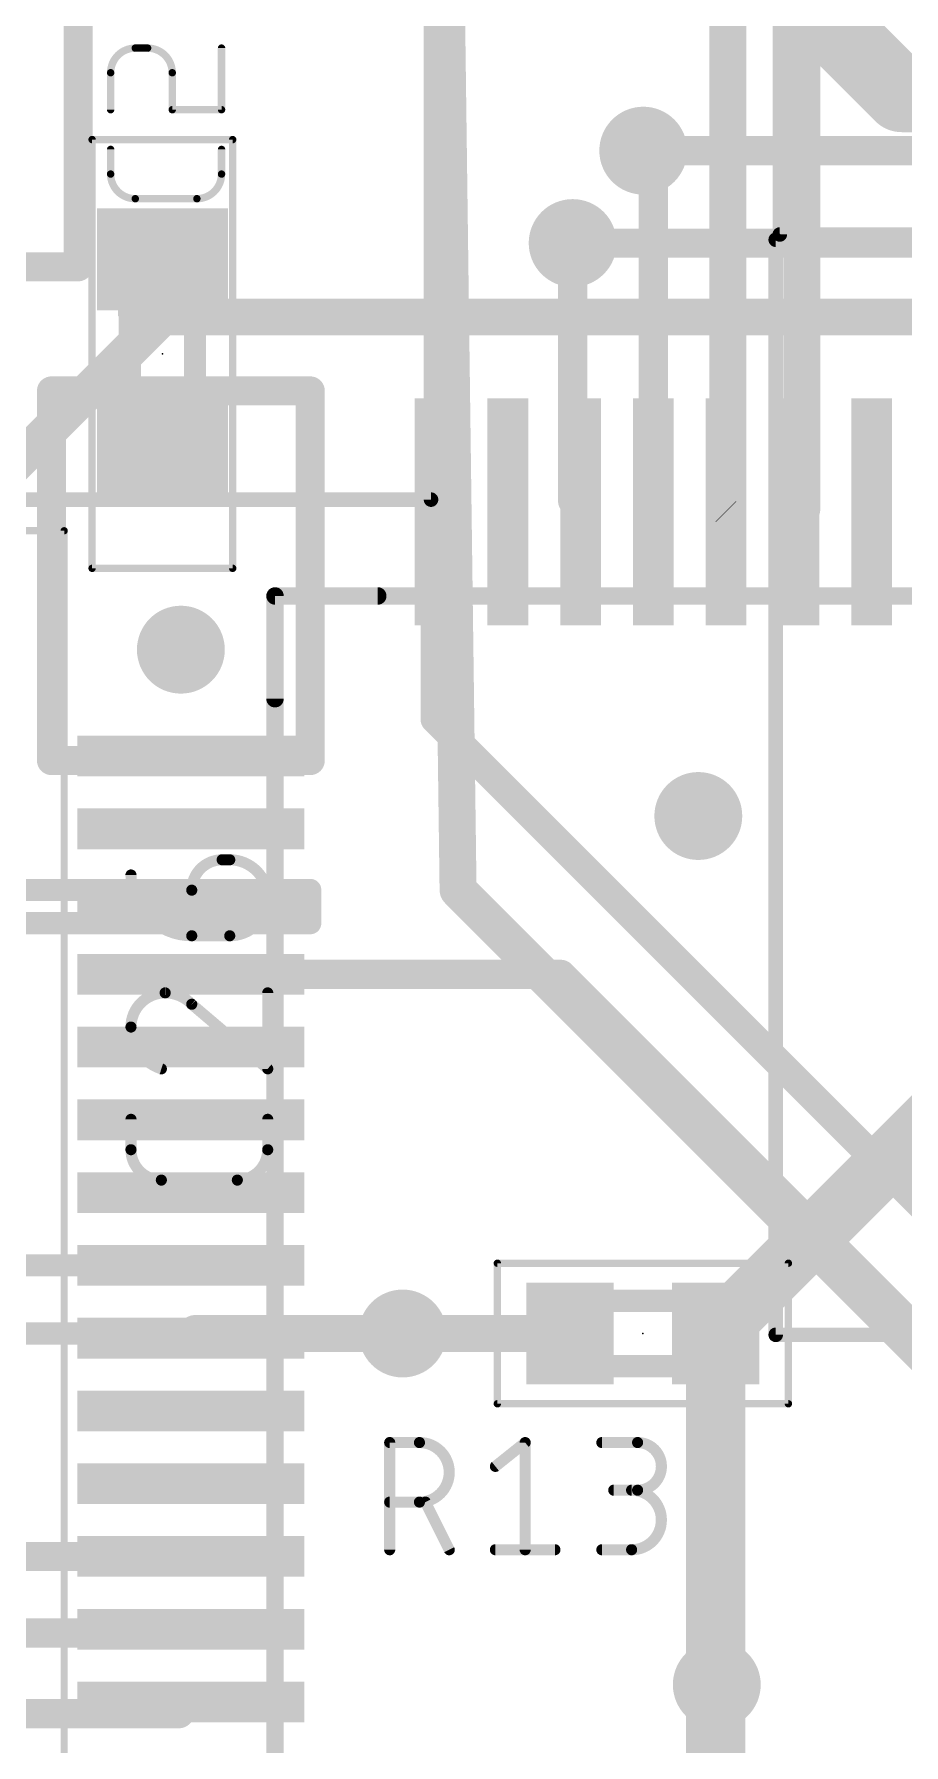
# Model space of a CAD drawing. Extents: x -2.4 to 71.8, y -0.8 to 95.3.
# Drawn here: x 28.96 to 34.94, y 24.99 to 36.74 of the extents above; entities that cross this region are included whole.
import ezdxf

# ---------------------------------------------------------------- set-up
doc = ezdxf.new("R2010")
doc.units = 0
for name, color, linetype in [('1', 12, 'CONTINUOUS'), ('15', 30, 'CONTINUOUS'), ('16', 132, 'CONTINUOUS'), ('18', 110, 'CONTINUOUS'), ('2', 41, 'CONTINUOUS'), ('22', 253, 'CONTINUOUS'), ('23', 53, 'CONTINUOUS'), ('24', 53, 'CONTINUOUS'), ('25', 253, 'CONTINUOUS'), ('26', 253, 'CONTINUOUS'), ('39', 12, 'CONTINUOUS'), ('40', 132, 'CONTINUOUS'), ('51', 253, 'CONTINUOUS'), ('52', 253, 'CONTINUOUS')]:
    doc.layers.add(name, color=color, linetype=linetype)

# ---------------------------------------------------------------- blocks, each defined once
blk = doc.blocks.new('RECT')
blk.add_solid([(-0.5, -0.5), (0.5, -0.5), (-0.5, 0.5), (0.5, 0.5)])
blk = doc.blocks.new('ROUNDV')
at = {"const_width": 0.5}
blk.add_lwpolyline([(0, -0.25, 1), (0, 0.25, 1), (0, -0.25)], format="xyb", dxfattribs=at)

msp = doc.modelspace()

# ---------------------------------------------------------------- linework, layer by layer
at = {"layer": '1'}
for points, const_width in [([(30.604, 40.643), (34.925, 36.322)], 0.508), ([(34.925, 36.322), (41.16, 36.322)], 0.508), ([(33.647, 27.813), (35.913, 30.079)], 0.4064), ([(33.647, 27.813), (33.647, 24.003)], 0.4064), ([(32.647, 27.813), (31.496, 27.813)], 0.254), ([(33.655, 25.4), (33.647, 25.392)], 0.254), ([(33.647, 25.392), (33.647, 24.003)], 0.254)]:
    msp.add_lwpolyline(points, dxfattribs=dict(at, const_width=const_width))
for points, const_width in [([(34.925, 36.449, 1), (34.925, 36.195)], 0.254), ([(34.8352, 36.2322, 1), (35.0148, 36.4118)], 0.254), ([(33.7486, 27.813, 1), (33.5454, 27.813)], 0.2032), ([(33.5752, 27.8848, 1), (33.7188, 27.7412)], 0.2032), ([(31.496, 27.8765, 1), (31.496, 27.7495)], 0.127), ([(32.647, 27.7495, 1), (32.647, 27.8765)], 0.127), ([(33.7105, 25.392, 1), (33.5835, 25.392)], 0.127), ([(33.6999, 25.3551, 1), (33.6101, 25.4449)], 0.127), ([(33.6021, 25.4369, 1), (33.6919, 25.3471)], 0.127)]:
    msp.add_lwpolyline(points, format="xyb", dxfattribs=dict(at, const_width=const_width))
at = {"layer": '15'}
for points, const_width in [([(44.45, 35.941), (33.1497, 35.941)], 0.2), ([(44.831, 35.306), (32.6645, 35.306)], 0.2), ([(26.797, 31.75), (29.845, 34.798)], 0.254), ([(29.845, 34.798), (45.847, 34.798)], 0.254), ([(28.575, 27.813), (31.496, 27.813)], 0.1524)]:
    msp.add_lwpolyline(points, dxfattribs=dict(at, const_width=const_width))
for points, const_width in [([(33.1497, 35.991, 1), (33.1497, 35.891)], 0.1), ([(32.6645, 35.356, 1), (32.6645, 35.256)], 0.1), ([(29.845, 34.8615, 1), (29.845, 34.7345)], 0.127), ([(29.8899, 34.7531, 1), (29.8001, 34.8429)], 0.127), ([(31.496, 27.7749, 1), (31.496, 27.8511)], 0.0762)]:
    msp.add_lwpolyline(points, format="xyb", dxfattribs=dict(at, const_width=const_width))
at = {"layer": '16'}
for points, const_width in [([(33.7312, 43.7388), (33.7312, 33.4772)], 0.254), ([(34.2392, 43.2562), (34.2392, 33.4795)], 0.254), ([(33.1497, 35.941), (33.219, 35.8717)], 0.2), ([(33.219, 35.8717), (33.219, 33.4593)], 0.2), ([(32.6645, 35.306), (32.6645, 33.5318)], 0.2), ([(30.861, 34.29), (29.083, 34.29)], 0.2), ([(29.083, 34.29), (29.083, 31.75)], 0.2), ([(30.861, 31.75), (30.861, 34.29)], 0.2), ([(32.719, 33.4773), (32.6645, 33.5318)], 0.2), ([(31.719, 32.035), (31.719, 33.4593)], 0.2), ([(32.719, 33.4593), (32.719, 33.4773)], 0.2), ([(33.7161, 33.4622), (33.7312, 33.4772)], 0.254), ([(33.7161, 33.4622), (33.719, 33.4593)], 0.2), ([(34.2392, 33.4795), (34.219, 33.4593)], 0.254), ([(37.084, 26.67), (31.719, 32.035)], 0.2), ([(29.083, 31.75), (30.861, 31.75)], 0.2), ([(30.861, 30.861), (28.575, 30.861)], 0.1524), ([(30.861, 30.6324), (30.861, 30.861)], 0.1524), ([(28.575, 30.6324), (30.861, 30.6324)], 0.1524), ([(30.0407, 30.281), (32.584, 30.281)], 0.2), ([(32.584, 30.281), (36.195, 26.67)], 0.2), ([(28.869, 28.281), (30.0407, 28.281)], 0.1524), ([(30.0727, 27.813), (30.0407, 27.781)], 0.254), ([(31.496, 27.813), (30.0727, 27.813)], 0.254), ([(28.8332, 26.281), (30.0407, 26.281)], 0.2), ([(30.0147, 25.755), (30.0407, 25.781)], 0.2), ([(28.575, 25.755), (30.0147, 25.755)], 0.2), ([(29.9602, 25.2005), (23.368, 25.2005)], 0.2), ([(30.0407, 25.281), (29.9602, 25.2005)], 0.2)]:
    msp.add_lwpolyline(points, dxfattribs=dict(at, const_width=const_width))
for points, const_width in [([(33.1851, 35.9764, 1), (33.1143, 35.9056)], 0.1), ([(33.269, 35.8717, 1), (33.169, 35.8717)], 0.1), ([(33.1836, 35.8363, 1), (33.2544, 35.9071)], 0.1), ([(32.7145, 35.306, 1), (32.6145, 35.306)], 0.1), ([(29.083, 34.34, 1), (29.083, 34.24)], 0.1), ([(29.133, 34.29, 1), (29.033, 34.29)], 0.1), ([(30.911, 34.29, 1), (30.811, 34.29)], 0.1), ([(30.861, 34.24, 1), (30.861, 34.34)], 0.1), ([(32.6999, 33.5672, 1), (32.6291, 33.4964)], 0.1), ([(31.769, 33.4593, 1), (31.669, 33.4593)], 0.1), ([(32.6145, 33.5318, 1), (32.7145, 33.5318)], 0.1), ([(32.769, 33.4773, 1), (32.669, 33.4773)], 0.1), ([(32.669, 33.4593, 1), (32.769, 33.4593)], 0.1), ([(32.6836, 33.4419, 1), (32.7544, 33.5127)], 0.1), ([(33.169, 33.4593, 1), (33.269, 33.4593)], 0.1), ([(33.6712, 33.5071, 1), (33.7611, 33.4172)], 0.127), ([(33.6677, 33.4772, 1), (33.7947, 33.4772)], 0.127), ([(33.7515, 33.4975, 1), (33.6808, 33.4268)], 0.1), ([(33.7761, 33.4323, 1), (33.6863, 33.5221)], 0.127), ([(33.6836, 33.4239, 1), (33.7544, 33.4947)], 0.1), ([(34.1741, 33.5042, 1), (34.2639, 33.4144)], 0.127), ([(34.1757, 33.4795, 1), (34.3027, 33.4795)], 0.127), ([(34.2841, 33.4346, 1), (34.1943, 33.5244)], 0.127), ([(31.7544, 32.0704, 1), (31.6836, 31.9996)], 0.1), ([(31.669, 32.035, 1), (31.769, 32.035)], 0.1), ([(29.083, 31.8, 1), (29.083, 31.7)], 0.1), ([(29.033, 31.75, 1), (29.133, 31.75)], 0.1), ([(30.811, 31.75, 1), (30.911, 31.75)], 0.1), ([(30.861, 31.7, 1), (30.861, 31.8)], 0.1), ([(30.8991, 30.861, 1), (30.8229, 30.861)], 0.0762), ([(30.861, 30.8229, 1), (30.861, 30.8991)], 0.0762), ([(30.861, 30.5943, 1), (30.861, 30.6705)], 0.0762), ([(30.8229, 30.6324, 1), (30.8991, 30.6324)], 0.0762), ([(30.0407, 30.331, 1), (30.0407, 30.231)], 0.1), ([(32.6194, 30.3164, 1), (32.5486, 30.2456)], 0.1), ([(32.584, 30.231, 1), (32.584, 30.331)], 0.1), ([(30.0407, 28.2429, 1), (30.0407, 28.3191)], 0.0762), ([(29.9958, 27.8259, 1), (30.0856, 27.7361)], 0.127), ([(30.0727, 27.8765, 1), (30.0727, 27.7495)], 0.127), ([(30.1176, 27.7681, 1), (30.0278, 27.8579)], 0.127), ([(31.496, 27.7495, 1), (31.496, 27.8765)], 0.127), ([(30.0407, 26.231, 1), (30.0407, 26.331)], 0.1), ([(30.0761, 25.7456, 1), (30.0053, 25.8164)], 0.1), ([(29.9793, 25.7904, 1), (30.0501, 25.7196)], 0.1), ([(30.0147, 25.705, 1), (30.0147, 25.805)], 0.1), ([(29.9248, 25.2359, 1), (29.9956, 25.1651)], 0.1), ([(29.9602, 25.1505, 1), (29.9602, 25.2505)], 0.1), ([(30.0761, 25.2456, 1), (30.0053, 25.3164)], 0.1)]:
    msp.add_lwpolyline(points, format="xyb", dxfattribs=dict(at, const_width=const_width))
at = {"layer": '2', "const_width": 0.254}
for points in [[(31.877, 30.861), (31.7938, 37.211)], [(35.6812, 27.0568), (31.877, 30.861)]]:
    msp.add_lwpolyline(points, dxfattribs=at)
at = {"layer": '2', "const_width": 0.127}
for points in [[(31.9219, 30.9059, 1), (31.8321, 30.8161)], [(31.8135, 30.8602, 1), (31.9405, 30.8618)]]:
    msp.add_lwpolyline(points, format="xyb", dxfattribs=at)
at = {"layer": '22', "const_width": 0.12}
for points in [[(30.619, 32.175), (30.619, 32.881)], [(30.619, 32.881), (31.325, 32.881)]]:
    msp.add_lwpolyline(points, dxfattribs=at)
at = {"layer": '22', "const_width": 0.06}
for points in [[(30.649, 32.881, 1), (30.589, 32.881)], [(30.619, 32.911, 1), (30.619, 32.851)], [(31.325, 32.851, 1), (31.325, 32.911)], [(30.589, 32.175, 1), (30.649, 32.175)]]:
    msp.add_lwpolyline(points, format="xyb", dxfattribs=at)
at = {"layer": '23'}
msp.add_point((33.147, 27.813), dxfattribs=at)
at = {"layer": '24'}
msp.add_point((29.845, 34.544), dxfattribs=at)
at = {"layer": '25'}
for points, const_width in [([(30.2556, 31.0682, 0.4142), (30.0468, 30.8593)], 0.0762), ([(30.2556, 31.0872, 1), (30.2556, 31.0491)], 0.0381), ([(30.2556, 31.0491, 1), (30.2556, 31.0872)], 0.0381), ([(30.3078, 30.5461, 1), (30.3078, 31.0682)], 0.0762), ([(30.3078, 31.0872, 1), (30.3078, 31.0491)], 0.0381), ([(30.3078, 31.0491, 1), (30.3078, 31.0872)], 0.0381), ([(29.6481, 30.9638, 1), (29.61, 30.9638)], 0.0381), ([(29.6291, 30.9638, 0.4142), (30.0468, 30.5461)], 0.0762), ([(30.0658, 30.8593, 1), (30.0277, 30.8593)], 0.0381), ([(30.0277, 30.8593, 1), (30.0658, 30.8593)], 0.0381), ([(30.0277, 30.5461, 1), (30.0658, 30.5461)], 0.0381), ([(30.0468, 30.5651, 1), (30.0468, 30.527)], 0.0381), ([(30.0468, 30.527, 1), (30.0468, 30.5651)], 0.0381), ([(30.3078, 30.5651, 1), (30.3078, 30.527)], 0.0381), ([(30.3078, 30.527, 1), (30.3078, 30.5651)], 0.0381), ([(29.8641, 30.1538, 0.4142), (29.6291, 29.9188)], 0.0762), ([(29.864, 30.1728, 1), (29.8641, 30.1347)], 0.0381), ([(30.0468, 30.0755, 0.2053), (29.8641, 30.1538)], 0.0762), ([(29.8641, 30.1347, 1), (29.8641, 30.1728)], 0.0381), ([(30.0591, 30.09, 1), (30.0345, 30.0609)], 0.0381), ([(30.033, 30.0623, 1), (30.0606, 30.0886)], 0.0381), ([(30.588, 30.1538, 1), (30.5499, 30.1538)], 0.0381), ([(29.6291, 29.9188, 0.3252), (29.8379, 29.6317)], 0.0762), ([(29.6101, 29.9188, 1), (29.6482, 29.9188)], 0.0381), ([(29.6481, 29.9188, 1), (29.6101, 29.9188)], 0.0381), ([(29.8321, 29.6135, 1), (29.8438, 29.6498)], 0.0381), ([(30.5499, 29.6317, 1), (30.588, 29.6317)], 0.0381), ([(30.5566, 29.6172, 1), (30.5812, 29.6462)], 0.0381), ([(29.6482, 29.2848, 1), (29.6101, 29.2848)], 0.0381), ([(30.588, 29.2848, 1), (30.5499, 29.2848)], 0.0381), ([(29.6481, 29.0759, 1), (29.61, 29.0759)], 0.0381), ([(29.6291, 29.0759, 0.4142), (29.8379, 28.8671)], 0.0762), ([(29.6101, 29.0759, 1), (29.6482, 29.0759)], 0.0381), ([(30.3601, 28.8671, 0.4142), (30.5689, 29.0759)], 0.0762), ([(30.588, 29.0759, 1), (30.5499, 29.0759)], 0.0381), ([(30.5499, 29.0759, 1), (30.588, 29.0759)], 0.0381), ([(29.8379, 28.8862, 1), (29.8379, 28.8481)], 0.0381), ([(29.8379, 28.8481, 1), (29.8379, 28.8862)], 0.0381), ([(30.3601, 28.8862, 1), (30.3601, 28.8481)], 0.0381), ([(30.3601, 28.8481, 1), (30.3601, 28.8862)], 0.0381), ([(31.4261, 27.0637, 1), (31.388, 27.0637)], 0.0381), ([(31.4071, 27.0828, 1), (31.4071, 27.0447)], 0.0381), ([(31.6117, 26.6545, 1), (31.6117, 27.0637)], 0.0762), ([(31.6117, 27.0828, 1), (31.6117, 27.0447)], 0.0381), ([(31.6117, 27.0447, 1), (31.6117, 27.0828)], 0.0381), ([(32.3572, 27.0637, 1), (32.3191, 27.0637)], 0.0381), ([(32.35, 27.0488, 1), (32.3262, 27.0786)], 0.0381), ([(32.865, 27.0828, 1), (32.865, 27.0447)], 0.0381), ([(33.1106, 26.7363, 1), (33.1106, 27.0637)], 0.0762), ([(33.1106, 27.0828, 1), (33.1106, 27.0447)], 0.0381), ([(33.1106, 27.0447, 1), (33.1106, 27.0828)], 0.0381), ([(32.1216, 26.9149, 1), (32.1454, 26.8851)], 0.0381), ([(31.4071, 26.6735, 1), (31.4071, 26.6354)], 0.0381), ([(31.6117, 26.6735, 1), (31.6117, 26.6354)], 0.0381), ([(31.6117, 26.6354, 1), (31.6117, 26.6735)], 0.0381), ([(31.6697, 26.663, 1), (31.6356, 26.646)], 0.0381), ([(32.9469, 26.7554, 1), (32.9469, 26.7173)], 0.0381), ([(33.0696, 26.7554, 1), (33.0696, 26.7173)], 0.0381), ([(33.0696, 26.3271, 1), (33.0696, 26.7363)], 0.0762), ([(33.1106, 26.7554, 1), (33.1106, 26.7173)], 0.0381), ([(33.1106, 26.7173, 1), (33.1106, 26.7554)], 0.0381), ([(31.388, 26.3271, 1), (31.4261, 26.3271)], 0.0381), ([(31.7993, 26.3186, 1), (31.8334, 26.3356)], 0.0381), ([(32.1335, 26.3462, 1), (32.1335, 26.3081)], 0.0381), ([(32.3191, 26.3271, 1), (32.3572, 26.3271)], 0.0381), ([(32.5427, 26.3081, 1), (32.5427, 26.3462)], 0.0381), ([(32.865, 26.3462, 1), (32.865, 26.3081)], 0.0381), ([(33.0696, 26.3462, 1), (33.0696, 26.3081)], 0.0381), ([(33.0696, 26.3081, 1), (33.0696, 26.3462)], 0.0381)]:
    msp.add_lwpolyline(points, format="xyb", dxfattribs=dict(at, const_width=const_width))
at = {"layer": '25', "const_width": 0.0762}
for points in [[(30.2556, 31.0682), (30.3078, 31.0682)], [(30.0468, 30.5461), (30.0468, 30.8593)], [(30.3078, 30.5461), (30.0468, 30.5461)], [(30.0468, 30.0755), (30.5689, 29.6317)], [(30.5689, 29.6317), (30.5689, 30.1538)], [(29.6291, 29.0759), (29.6291, 29.2848)], [(30.5689, 29.2848), (30.5689, 29.0759)], [(30.3601, 28.8671), (29.8379, 28.8671)], [(31.4071, 26.3271), (31.4071, 27.0637)], [(31.4071, 27.0637), (31.6117, 27.0637)], [(32.1335, 26.9), (32.3381, 27.0637)], [(32.3381, 27.0637), (32.3381, 26.3271)], [(32.865, 27.0637), (33.1106, 27.0637)], [(31.6117, 26.6545), (31.4071, 26.6545)], [(31.8163, 26.3271), (31.6526, 26.6545)], [(33.1106, 26.7363), (32.9469, 26.7363)], [(32.1335, 26.3271), (32.5427, 26.3271)], [(32.865, 26.3271), (33.0696, 26.3271)]]:
    msp.add_lwpolyline(points, dxfattribs=at)
at = {"layer": '26'}
for points, const_width in [([(29.6587, 36.6456, 0.4142), (29.4894, 36.4763)], 0.0508), ([(29.6587, 36.6583, 1), (29.6587, 36.6329)], 0.0254), ([(29.6587, 36.6329, 1), (29.6587, 36.6583)], 0.0254), ([(29.9127, 36.4763, 0.4142), (29.7434, 36.6456)], 0.0508), ([(29.7434, 36.6583, 1), (29.7434, 36.6329)], 0.0254), ([(29.7434, 36.6329, 1), (29.7434, 36.6583)], 0.0254), ([(30.2641, 36.6456, 1), (30.2387, 36.6456)], 0.0254), ([(29.5021, 36.4763, 1), (29.4767, 36.4763)], 0.0254), ([(29.4767, 36.4763, 1), (29.5021, 36.4763)], 0.0254), ([(29.9254, 36.4763, 1), (29.9, 36.4763)], 0.0254), ([(29.9, 36.4763, 1), (29.9254, 36.4763)], 0.0254), ([(29.4767, 36.2223, 1), (29.5021, 36.2223)], 0.0254), ([(29.9127, 36.235, 1), (29.9127, 36.2096)], 0.0254), ([(29.9, 36.2223, 1), (29.9254, 36.2223)], 0.0254), ([(30.2387, 36.2223, 1), (30.2641, 36.2223)], 0.0254), ([(30.2514, 36.2096, 1), (30.2514, 36.235)], 0.0254), ([(29.5021, 35.9495, 1), (29.4767, 35.9495)], 0.0254), ([(30.2641, 35.9495, 1), (30.2387, 35.9495)], 0.0254), ([(29.4894, 35.7801, 0.4142), (29.6587, 35.6108)], 0.0508), ([(29.5021, 35.7801, 1), (29.4767, 35.7801)], 0.0254), ([(29.4767, 35.7801, 1), (29.5021, 35.7801)], 0.0254), ([(30.0821, 35.6108, 0.4142), (30.2514, 35.7801)], 0.0508), ([(30.2641, 35.7801, 1), (30.2387, 35.7801)], 0.0254), ([(30.2387, 35.7801, 1), (30.2641, 35.7801)], 0.0254), ([(29.6587, 35.6235, 1), (29.6587, 35.5981)], 0.0254), ([(29.6587, 35.5981, 1), (29.6587, 35.6235)], 0.0254), ([(30.0821, 35.6235, 1), (30.0821, 35.5981)], 0.0254), ([(30.0821, 35.5981, 1), (30.0821, 35.6235)], 0.0254)]:
    msp.add_lwpolyline(points, format="xyb", dxfattribs=dict(at, const_width=const_width))
at = {"layer": '26', "const_width": 0.0508}
for points in [[(29.6587, 36.6456), (29.7434, 36.6456)], [(30.2514, 36.2223), (30.2514, 36.6456)], [(29.4894, 36.2223), (29.4894, 36.4763)], [(29.9127, 36.4763), (29.9127, 36.2223)], [(29.9127, 36.2223), (30.2514, 36.2223)], [(29.4894, 35.9495), (29.4894, 35.7801)], [(30.2514, 35.7801), (30.2514, 35.9495)], [(29.6587, 35.6108), (30.0821, 35.6108)]]:
    msp.add_lwpolyline(points, dxfattribs=at)
at = {"layer": '39', "const_width": 0.0508}
for points in [[(32.147, 27.33), (32.147, 28.296)], [(32.147, 28.296), (34.147, 28.296)], [(34.147, 28.296), (34.147, 27.33)], [(34.147, 27.33), (32.147, 27.33)]]:
    msp.add_lwpolyline(points, dxfattribs=at)
at = {"layer": '39', "const_width": 0.0254}
for points in [[(32.1597, 28.296, 1), (32.1343, 28.296)], [(32.147, 28.3087, 1), (32.147, 28.2833)], [(34.1597, 28.296, 1), (34.1343, 28.296)], [(34.147, 28.2833, 1), (34.147, 28.3087)], [(32.147, 27.3427, 1), (32.147, 27.3173)], [(32.1343, 27.33, 1), (32.1597, 27.33)], [(34.1343, 27.33, 1), (34.1597, 27.33)], [(34.147, 27.3173, 1), (34.147, 27.3427)]]:
    msp.add_lwpolyline(points, format="xyb", dxfattribs=at)
at = {"layer": '40', "const_width": 0.0508}
for points in [[(30.328, 36.017), (29.362, 36.017)], [(29.362, 36.017), (29.362, 33.071)], [(30.328, 33.071), (30.328, 36.017)], [(29.362, 33.071), (30.328, 33.071)]]:
    msp.add_lwpolyline(points, dxfattribs=at)
at = {"layer": '40', "const_width": 0.0254}
for points in [[(29.362, 36.0297, 1), (29.362, 36.0043)], [(29.3747, 36.017, 1), (29.3493, 36.017)], [(30.3407, 36.017, 1), (30.3153, 36.017)], [(30.328, 36.0043, 1), (30.328, 36.0297)], [(29.362, 33.0837, 1), (29.362, 33.0583)], [(29.3493, 33.071, 1), (29.3747, 33.071)], [(30.3153, 33.071, 1), (30.3407, 33.071)], [(30.328, 33.0583, 1), (30.328, 33.0837)]]:
    msp.add_lwpolyline(points, format="xyb", dxfattribs=at)
at = {"layer": '51'}
for points, const_width in [([(31.691, 48.993), (31.691, 33.543)], 0.1), ([(29.266, 47.393), (29.266, 35.143)], 0.2), ([(34.088, 35.365), (34.088, 42.89)], 0.1), ([(49.538, 35.365), (34.088, 35.365)], 0.1), ([(34.06, 35.329), (49.51, 35.329)], 0.1), ([(34.06, 27.804), (34.06, 35.329)], 0.1), ([(29.266, 35.143), (25.566, 35.143)], 0.2), ([(31.691, 33.543), (24.166, 33.543)], 0.1), ([(24.17, 33.329), (29.17, 33.329)], 0.05), ([(29.17, 33.329), (29.17, 24.329)], 0.05), ([(32.902, 28.037), (33.392, 28.037)], 0.1524), ([(49.51, 27.804), (34.06, 27.804)], 0.1), ([(33.392, 27.589), (32.902, 27.589)], 0.1524)]:
    msp.add_lwpolyline(points, dxfattribs=dict(at, const_width=const_width))
for points, const_width in [([(34.088, 35.39, 1), (34.088, 35.34)], 0.05), ([(34.063, 35.365, 1), (34.113, 35.365)], 0.05), ([(34.06, 35.354, 1), (34.06, 35.304)], 0.05), ([(34.085, 35.329, 1), (34.035, 35.329)], 0.05), ([(29.216, 35.143, 1), (29.316, 35.143)], 0.1), ([(29.266, 35.093, 1), (29.266, 35.193)], 0.1), ([(31.666, 33.543, 1), (31.716, 33.543)], 0.05), ([(31.691, 33.518, 1), (31.691, 33.568)], 0.05), ([(29.1825, 33.329, 1), (29.1575, 33.329)], 0.025), ([(29.17, 33.3165, 1), (29.17, 33.3415)], 0.025), ([(32.902, 28.0751, 1), (32.902, 27.9989)], 0.0762), ([(33.392, 27.9989, 1), (33.392, 28.0751)], 0.0762), ([(34.06, 27.829, 1), (34.06, 27.779)], 0.05), ([(34.035, 27.804, 1), (34.085, 27.804)], 0.05), ([(32.902, 27.6271, 1), (32.902, 27.5509)], 0.0762), ([(33.392, 27.5509, 1), (33.392, 27.6271)], 0.0762)]:
    msp.add_lwpolyline(points, format="xyb", dxfattribs=dict(at, const_width=const_width))
at = {"layer": '52'}
for points, const_width in [([(29.621, 34.789), (29.621, 34.299)], 0.1524), ([(30.069, 34.299), (30.069, 34.789)], 0.1524), ([(44.819, 32.881), (30.619, 32.881)], 0.12), ([(30.619, 32.881), (30.619, 18.681)], 0.12)]:
    msp.add_lwpolyline(points, dxfattribs=dict(at, const_width=const_width))
for points, const_width in [([(29.6591, 34.789, 1), (29.5829, 34.789)], 0.0762), ([(30.1071, 34.789, 1), (30.0309, 34.789)], 0.0762), ([(29.5829, 34.299, 1), (29.6591, 34.299)], 0.0762), ([(30.0309, 34.299, 1), (30.1071, 34.299)], 0.0762), ([(30.619, 32.911, 1), (30.619, 32.851)], 0.06), ([(30.649, 32.881, 1), (30.589, 32.881)], 0.06)]:
    msp.add_lwpolyline(points, format="xyb", dxfattribs=dict(at, const_width=const_width))

# ---------------------------------------------------------------- block references
at = {"layer": '1', "xscale": 0.6, "yscale": 0.7, "rotation": 180}
for p in [(32.647, 27.813), (33.647, 27.813)]:
    msp.add_blockref('RECT', p, dxfattribs=at)
at = {"layer": '16'}
for p, xscale, yscale, rotation in [((29.845, 35.194), 0.7, 0.9, 90), ((29.845, 33.894), 0.7, 0.9, 90), ((31.719, 33.4593), 1.5588, 0.28, 90), ((32.219, 33.4593), 1.5588, 0.28, 90), ((32.719, 33.4593), 1.5588, 0.28, 90), ((33.219, 33.4593), 1.5588, 0.28, 90), ((33.719, 33.4593), 1.5588, 0.28, 90), ((34.219, 33.4593), 1.5588, 0.28, 90), ((34.719, 33.4593), 1.5588, 0.28, 90), ((30.0407, 31.781), 1.5588, 0.28, 180), ((30.0407, 31.281), 1.5588, 0.28, 180), ((30.0407, 30.781), 1.5588, 0.28, 180), ((30.0407, 30.281), 1.5588, 0.28, 180), ((30.0407, 29.781), 1.5588, 0.28, 180), ((30.0407, 29.281), 1.5588, 0.28, 180), ((30.0407, 28.781), 1.5588, 0.28, 180), ((30.0407, 28.281), 1.5588, 0.28, 180), ((30.0407, 27.781), 1.5588, 0.28, 180), ((30.0407, 27.281), 1.5588, 0.28, 180), ((30.0407, 26.781), 1.5588, 0.28, 180), ((30.0407, 26.281), 1.5588, 0.28, 180), ((30.0407, 25.781), 1.5588, 0.28, 180), ((30.0407, 25.281), 1.5588, 0.28, 180)]:
    msp.add_blockref('RECT', p, dxfattribs=dict(at, xscale=xscale, yscale=yscale, rotation=rotation))
at = {"layer": '18', "xscale": 0.604, "yscale": 0.604}
for p in [(33.1497, 35.941), (33.1497, 35.941), (32.6645, 35.306), (32.6645, 35.306), (29.972, 32.512), (29.972, 32.512), (33.528, 31.369), (33.528, 31.369), (31.496, 27.813), (31.496, 27.813), (33.655, 25.4), (33.655, 25.4)]:
    msp.add_blockref('ROUNDV', p, dxfattribs=at)
at = {"layer": '51', "xscale": 0.3, "yscale": 0.5999, "rotation": 180}
for p in [(32.7382, 27.8178), (33.551, 27.8178)]:
    msp.add_blockref('RECT', p, dxfattribs=at)
at = {"layer": '52', "xscale": 0.3, "yscale": 0.5999, "rotation": 90}
for p in [(29.8402, 34.9528), (29.8402, 34.14)]:
    msp.add_blockref('RECT', p, dxfattribs=at)

doc.saveas('drawing.dxf')
